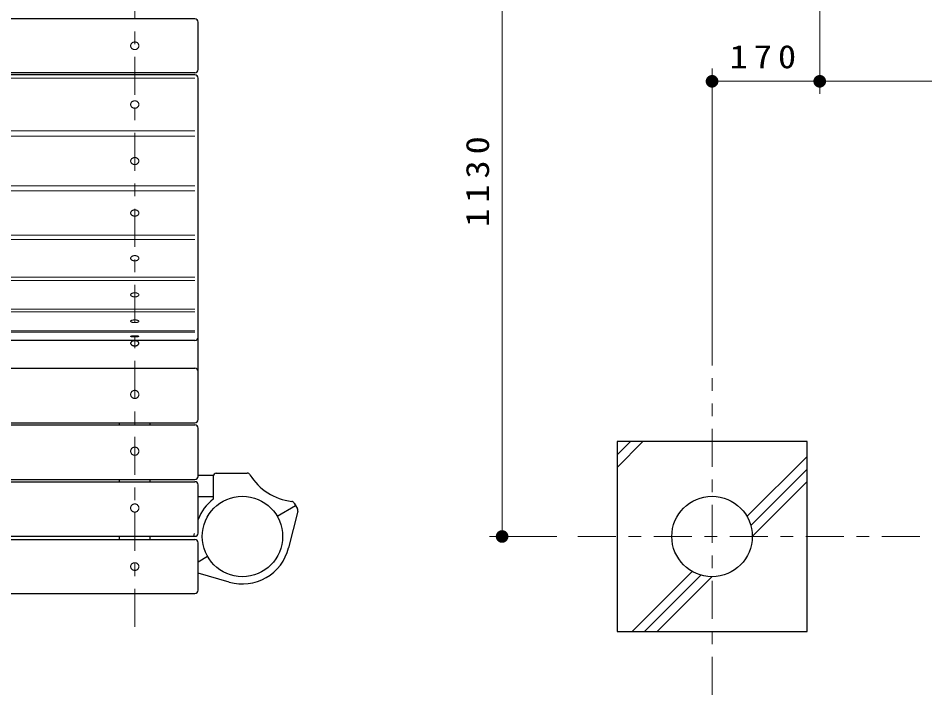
# Model space of a CAD drawing. Units: millimetres on the paper, scale 1:20. Extents: x -365 to 0, y -26 to 257.
# Drawn here: x -247.1 to -175.6, y 169.1 to 222.5 of the extents above; entities that cross this region are included whole.
import ezdxf

# ---------------------------------------------------------------- set-up
doc = ezdxf.new("R2010")
doc.units = ezdxf.units.MM
doc.linetypes.add('USER2', pattern=[6, 3, -1, 1, -1])
doc.layers.add('1_20', color=7, linetype='Continuous', lineweight=25)
doc.styles.add('ＭＳ ゴシック', font='')
doc.styles.get('ＭＳ ゴシック').set_extended_font_data('MS Gothic')

# ---------------------------------------------------------------- blocks, each defined once
blk = doc.blocks.new('filled_dot')
at = {"color": 0, "linetype": 'Continuous', "lineweight": -2, "const_width": 1.25}
blk.add_lwpolyline([(-0.625, 0, 1), (0.625, 0, 1)], format="xyb", close=True, dxfattribs=at)

msp = doc.modelspace()

# ---------------------------------------------------------------- linework, layer by layer
at = {"layer": '1_20', "linetype": 'USER2', "lineweight": 13}
for p, q in [((-237.944, 174.461), (-237.944, 243.291)), ((-192.372, 169.1), (-192.372, 194.1)), ((-202.969, 181.6), (-100.225, 181.6))]:
    msp.add_line(p, q, dxfattribs=at)
at = {"layer": '1_20', "lineweight": 13}
for p, q in [((-208.946, 181.6), (-208.946, 238.1)), ((-183.872, 224.6), (-183.872, 216.525)), ((-192.372, 195.1), (-192.372, 218.525)), ((-192.372, 217.525), (-183.872, 217.525)), ((-118.872, 217.525), (-183.872, 217.525)), ((-199.872, 189.037), (-199.808, 189.1)), ((-199.872, 188.047), (-198.819, 189.1)), ((-199.872, 187.057), (-197.829, 189.1)), ((-189.614, 183.173), (-184.872, 187.915)), ((-189.32, 182.477), (-184.872, 186.925)), ((-189.197, 181.61), (-184.872, 185.935)), ((-204.634, 181.6), (-209.946, 181.6)), ((-198.686, 174.1), (-193.944, 178.842)), ((-197.696, 174.1), (-193.248, 178.549)), ((-196.707, 174.1), (-192.382, 178.425))]:
    msp.add_line(p, q, dxfattribs=at)
at = {"layer": '1_20', "color": 40}
for p, q in [((-233.194, 222.455), (-307.694, 222.455)), ((-232.944, 218.456), (-232.944, 222.205)), ((-233.194, 218.206), (-307.694, 218.206)), ((-233.194, 218.032), (-307.694, 218.032)), ((-232.944, 190.829), (-232.944, 217.782)), ((-233.194, 197.063), (-307.694, 197.063)), ((-270.444, 194.889), (-233.194, 194.889)), ((-270.444, 190.579), (-233.194, 190.579)), ((-270.444, 190.407), (-233.194, 190.407)), ((-232.944, 186.347), (-232.944, 190.157)), ((-270.444, 186.097), (-233.194, 186.097)), ((-270.444, 185.924), (-233.194, 185.924)), ((-232.944, 181.863), (-232.944, 185.674)), ((-270.444, 181.613), (-233.194, 181.613)), ((-270.444, 181.351), (-233.194, 181.351)), ((-232.944, 177.351), (-232.944, 181.101)), ((-270.444, 177.101), (-233.194, 177.101))]:
    msp.add_line(p, q, dxfattribs=at)
at = {"layer": '1_20', "color": 40, "lineweight": 13}
for p, q in [((-233.194, 217.784), (-307.694, 217.784)), ((-233.194, 213.605), (-307.694, 213.605)), ((-233.194, 213.199), (-307.694, 213.199)), ((-233.194, 209.265), (-307.694, 209.265)), ((-233.194, 208.892), (-307.694, 208.892)), ((-233.194, 205.369), (-307.694, 205.369)), ((-233.194, 205.044), (-307.694, 205.044)), ((-233.194, 202.078), (-307.694, 202.078)), ((-233.194, 201.815), (-307.694, 201.815)), ((-233.194, 199.532), (-307.694, 199.532)), ((-233.194, 199.342), (-307.694, 199.342)), ((-233.194, 197.836), (-307.694, 197.836)), ((-233.194, 197.728), (-307.694, 197.728))]:
    msp.add_line(p, q, dxfattribs=at)
at = {"layer": '1_20'}
for p, q in [((-239.159, 190.42), (-239.159, 190.591)), ((-236.729, 190.42), (-236.729, 190.591)), ((-184.872, 189.1), (-199.872, 189.1)), ((-199.872, 189.1), (-199.872, 174.1)), ((-184.872, 174.1), (-184.872, 189.1)), ((-239.159, 185.931), (-239.159, 186.104)), ((-236.729, 185.931), (-236.729, 186.104)), ((-232.944, 186.45), (-231.754, 186.45)), ((-231.754, 186.348), (-231.754, 184.554)), ((-231.504, 186.598), (-229.065, 186.598)), ((-232.944, 184.75), (-231.754, 184.75)), ((-225.244, 184.025), (-226.694, 183.188)), ((-225.37, 184.242), (-225.1, 183.775)), ((-225.08, 183.602), (-225.805, 180.693)), ((-233.248, 181.845), (-233.303, 181.623)), ((-239.159, 181.362), (-239.159, 181.584)), ((-236.729, 181.362), (-236.729, 181.584)), ((-232.194, 180.013), (-232.944, 179.58)), ((-230.478, 177.996), (-232.944, 178.703)), ((-199.872, 174.1), (-184.872, 174.1))]:
    msp.add_line(p, q, dxfattribs=at)
at = {"layer": '1_20', "lineweight": 13}
for points in [[(-238.269, 220.33), (-238.268, 220.304), (-238.264, 220.278), (-238.258, 220.252), (-238.249, 220.227), (-238.238, 220.203), (-238.225, 220.18), (-238.21, 220.158), (-238.193, 220.137), (-238.174, 220.118), (-238.153, 220.1), (-238.13, 220.084), (-238.106, 220.07), (-238.081, 220.058), (-238.055, 220.048), (-238.028, 220.04), (-238, 220.035), (-237.972, 220.031), (-237.944, 220.03), (-237.916, 220.031), (-237.888, 220.035), (-237.86, 220.04), (-237.833, 220.048), (-237.807, 220.058), (-237.781, 220.07), (-237.758, 220.084), (-237.735, 220.1), (-237.714, 220.118), (-237.695, 220.137), (-237.678, 220.158), (-237.662, 220.18), (-237.649, 220.203), (-237.639, 220.227), (-237.63, 220.252), (-237.624, 220.278), (-237.62, 220.304), (-237.619, 220.33), (-237.62, 220.356), (-237.624, 220.382), (-237.63, 220.408), (-237.639, 220.433), (-237.649, 220.457), (-237.662, 220.48), (-237.678, 220.502), (-237.695, 220.523), (-237.714, 220.542), (-237.735, 220.56), (-237.758, 220.576), (-237.781, 220.59), (-237.807, 220.602), (-237.833, 220.612), (-237.86, 220.62), (-237.888, 220.625), (-237.916, 220.629), (-237.944, 220.63), (-237.972, 220.629), (-238, 220.625), (-238.028, 220.62), (-238.055, 220.612), (-238.081, 220.602), (-238.106, 220.59), (-238.13, 220.576), (-238.153, 220.56), (-238.174, 220.542), (-238.193, 220.523), (-238.21, 220.502), (-238.225, 220.48), (-238.238, 220.457), (-238.249, 220.433), (-238.258, 220.408), (-238.264, 220.382), (-238.268, 220.356)], [(-238.269, 215.694), (-238.268, 215.669), (-238.264, 215.643), (-238.258, 215.618), (-238.249, 215.593), (-238.238, 215.57), (-238.225, 215.547), (-238.21, 215.525), (-238.193, 215.505), (-238.174, 215.486), (-238.153, 215.468), (-238.13, 215.453), (-238.106, 215.439), (-238.081, 215.427), (-238.055, 215.417), (-238.028, 215.409), (-238, 215.404), (-237.972, 215.4), (-237.944, 215.399), (-237.916, 215.4), (-237.888, 215.404), (-237.86, 215.409), (-237.833, 215.417), (-237.807, 215.427), (-237.781, 215.439), (-237.758, 215.453), (-237.735, 215.468), (-237.714, 215.486), (-237.695, 215.505), (-237.678, 215.525), (-237.662, 215.547), (-237.649, 215.57), (-237.639, 215.593), (-237.63, 215.618), (-237.624, 215.643), (-237.62, 215.669), (-237.619, 215.694), (-237.62, 215.72), (-237.624, 215.745), (-237.63, 215.771), (-237.639, 215.795), (-237.649, 215.819), (-237.662, 215.842), (-237.678, 215.863), (-237.695, 215.884), (-237.714, 215.903), (-237.735, 215.92), (-237.758, 215.936), (-237.781, 215.95), (-237.807, 215.962), (-237.833, 215.971), (-237.86, 215.979), (-237.888, 215.985), (-237.916, 215.988), (-237.944, 215.989), (-237.972, 215.988), (-238, 215.985), (-238.028, 215.979), (-238.055, 215.971), (-238.081, 215.962), (-238.106, 215.95), (-238.13, 215.936), (-238.153, 215.92), (-238.174, 215.903), (-238.193, 215.884), (-238.21, 215.863), (-238.225, 215.842), (-238.238, 215.819), (-238.249, 215.795), (-238.258, 215.771), (-238.264, 215.745), (-238.268, 215.72)], [(-238.269, 211.232), (-238.268, 211.208), (-238.264, 211.184), (-238.258, 211.16), (-238.249, 211.137), (-238.238, 211.115), (-238.225, 211.093), (-238.21, 211.073), (-238.193, 211.054), (-238.174, 211.036), (-238.153, 211.019), (-238.13, 211.005), (-238.106, 210.992), (-238.081, 210.98), (-238.055, 210.971), (-238.028, 210.964), (-238, 210.959), (-237.972, 210.955), (-237.944, 210.954), (-237.916, 210.955), (-237.888, 210.959), (-237.86, 210.964), (-237.833, 210.971), (-237.807, 210.98), (-237.781, 210.992), (-237.758, 211.005), (-237.735, 211.019), (-237.714, 211.036), (-237.695, 211.054), (-237.678, 211.073), (-237.662, 211.093), (-237.649, 211.115), (-237.639, 211.137), (-237.63, 211.16), (-237.624, 211.184), (-237.62, 211.208), (-237.619, 211.232), (-237.62, 211.256), (-237.624, 211.28), (-237.63, 211.304), (-237.639, 211.327), (-237.649, 211.349), (-237.662, 211.371), (-237.678, 211.391), (-237.695, 211.41), (-237.714, 211.428), (-237.735, 211.445), (-237.758, 211.459), (-237.781, 211.472), (-237.807, 211.484), (-237.833, 211.493), (-237.86, 211.5), (-237.888, 211.505), (-237.916, 211.509), (-237.944, 211.51), (-237.972, 211.509), (-238, 211.505), (-238.028, 211.5), (-238.055, 211.493), (-238.081, 211.484), (-238.106, 211.472), (-238.13, 211.459), (-238.153, 211.445), (-238.174, 211.428), (-238.193, 211.41), (-238.21, 211.391), (-238.225, 211.371), (-238.238, 211.349), (-238.249, 211.327), (-238.258, 211.304), (-238.264, 211.28), (-238.268, 211.256)], [(-238.269, 207.13), (-238.268, 207.109), (-238.264, 207.087), (-238.258, 207.066), (-238.249, 207.045), (-238.238, 207.025), (-238.225, 207.006), (-238.21, 206.988), (-238.193, 206.97), (-238.174, 206.954), (-238.153, 206.94), (-238.13, 206.927), (-238.106, 206.915), (-238.081, 206.905), (-238.055, 206.897), (-238.028, 206.89), (-238, 206.885), (-237.972, 206.882), (-237.944, 206.882), (-237.916, 206.882), (-237.888, 206.885), (-237.86, 206.89), (-237.833, 206.897), (-237.807, 206.905), (-237.781, 206.915), (-237.758, 206.927), (-237.735, 206.94), (-237.714, 206.954), (-237.695, 206.97), (-237.678, 206.988), (-237.662, 207.006), (-237.649, 207.025), (-237.639, 207.045), (-237.63, 207.066), (-237.624, 207.087), (-237.62, 207.109), (-237.619, 207.13), (-237.62, 207.152), (-237.624, 207.173), (-237.63, 207.195), (-237.639, 207.215), (-237.649, 207.235), (-237.662, 207.255), (-237.678, 207.273), (-237.695, 207.29), (-237.714, 207.306), (-237.735, 207.321), (-237.758, 207.334), (-237.781, 207.346), (-237.807, 207.356), (-237.833, 207.364), (-237.86, 207.37), (-237.888, 207.375), (-237.916, 207.378), (-237.944, 207.379), (-237.972, 207.378), (-238, 207.375), (-238.028, 207.37), (-238.055, 207.364), (-238.081, 207.356), (-238.106, 207.346), (-238.13, 207.334), (-238.153, 207.321), (-238.174, 207.306), (-238.193, 207.29), (-238.21, 207.273), (-238.225, 207.255), (-238.238, 207.235), (-238.249, 207.215), (-238.258, 207.195), (-238.264, 207.173), (-238.268, 207.152)], [(-238.269, 203.561), (-238.268, 203.543), (-238.264, 203.525), (-238.258, 203.507), (-238.249, 203.489), (-238.238, 203.472), (-238.225, 203.456), (-238.21, 203.441), (-238.193, 203.426), (-238.174, 203.413), (-238.153, 203.401), (-238.13, 203.389), (-238.106, 203.38), (-238.081, 203.371), (-238.055, 203.364), (-238.028, 203.359), (-238, 203.355), (-237.972, 203.352), (-237.944, 203.352), (-237.916, 203.352), (-237.888, 203.355), (-237.86, 203.359), (-237.833, 203.364), (-237.807, 203.371), (-237.781, 203.38), (-237.758, 203.389), (-237.735, 203.401), (-237.714, 203.413), (-237.695, 203.426), (-237.678, 203.441), (-237.662, 203.456), (-237.649, 203.472), (-237.639, 203.489), (-237.63, 203.507), (-237.624, 203.525), (-237.62, 203.543), (-237.619, 203.561), (-237.62, 203.579), (-237.624, 203.597), (-237.63, 203.615), (-237.639, 203.632), (-237.649, 203.649), (-237.662, 203.666), (-237.678, 203.681), (-237.695, 203.695), (-237.714, 203.709), (-237.735, 203.721), (-237.758, 203.732), (-237.781, 203.742), (-237.807, 203.751), (-237.833, 203.758), (-237.86, 203.763), (-237.888, 203.767), (-237.916, 203.769), (-237.944, 203.77), (-237.972, 203.769), (-238, 203.767), (-238.028, 203.763), (-238.055, 203.758), (-238.081, 203.751), (-238.106, 203.742), (-238.13, 203.732), (-238.153, 203.721), (-238.174, 203.709), (-238.193, 203.695), (-238.21, 203.681), (-238.225, 203.666), (-238.238, 203.649), (-238.249, 203.632), (-238.258, 203.615), (-238.264, 203.597), (-238.268, 203.579)], [(-238.269, 200.674), (-238.268, 200.66), (-238.264, 200.646), (-238.258, 200.632), (-238.249, 200.618), (-238.238, 200.605), (-238.225, 200.593), (-238.21, 200.581), (-238.193, 200.57), (-238.174, 200.56), (-238.153, 200.55), (-238.13, 200.542), (-238.106, 200.534), (-238.081, 200.527), (-238.055, 200.522), (-238.028, 200.518), (-238, 200.515), (-237.972, 200.513), (-237.944, 200.512), (-237.916, 200.513), (-237.888, 200.515), (-237.86, 200.518), (-237.833, 200.522), (-237.807, 200.527), (-237.781, 200.534), (-237.758, 200.542), (-237.735, 200.55), (-237.714, 200.56), (-237.695, 200.57), (-237.678, 200.581), (-237.662, 200.593), (-237.649, 200.605), (-237.639, 200.618), (-237.63, 200.632), (-237.624, 200.646), (-237.62, 200.66), (-237.619, 200.674), (-237.62, 200.688), (-237.624, 200.702), (-237.63, 200.715), (-237.639, 200.729), (-237.649, 200.742), (-237.662, 200.754), (-237.678, 200.766), (-237.695, 200.777), (-237.714, 200.788), (-237.735, 200.797), (-237.758, 200.806), (-237.781, 200.813), (-237.807, 200.82), (-237.833, 200.825), (-237.86, 200.829), (-237.888, 200.832), (-237.916, 200.834), (-237.944, 200.835), (-237.972, 200.834), (-238, 200.832), (-238.028, 200.829), (-238.055, 200.825), (-238.081, 200.82), (-238.106, 200.813), (-238.13, 200.806), (-238.153, 200.797), (-238.174, 200.788), (-238.193, 200.777), (-238.21, 200.766), (-238.225, 200.754), (-238.238, 200.742), (-238.249, 200.729), (-238.258, 200.715), (-238.264, 200.702), (-238.268, 200.688)], [(-238.269, 198.589), (-238.268, 198.58), (-238.264, 198.571), (-238.258, 198.562), (-238.249, 198.553), (-238.238, 198.544), (-238.225, 198.536), (-238.21, 198.528), (-238.193, 198.521), (-238.174, 198.514), (-238.153, 198.508), (-238.13, 198.502), (-238.106, 198.497), (-238.081, 198.493), (-238.055, 198.489), (-238.028, 198.487), (-238, 198.485), (-237.972, 198.483), (-237.944, 198.483), (-237.916, 198.483), (-237.888, 198.485), (-237.86, 198.487), (-237.833, 198.489), (-237.807, 198.493), (-237.781, 198.497), (-237.758, 198.502), (-237.735, 198.508), (-237.714, 198.514), (-237.695, 198.521), (-237.678, 198.528), (-237.662, 198.536), (-237.649, 198.544), (-237.639, 198.553), (-237.63, 198.562), (-237.624, 198.571), (-237.62, 198.58), (-237.619, 198.589), (-237.62, 198.599), (-237.624, 198.608), (-237.63, 198.617), (-237.639, 198.626), (-237.649, 198.634), (-237.662, 198.642), (-237.678, 198.65), (-237.695, 198.658), (-237.714, 198.664), (-237.735, 198.671), (-237.758, 198.676), (-237.781, 198.681), (-237.807, 198.686), (-237.833, 198.689), (-237.86, 198.692), (-237.888, 198.694), (-237.916, 198.695), (-237.944, 198.696), (-237.972, 198.695), (-238, 198.694), (-238.028, 198.692), (-238.055, 198.689), (-238.081, 198.686), (-238.106, 198.681), (-238.13, 198.676), (-238.153, 198.671), (-238.174, 198.664), (-238.193, 198.658), (-238.21, 198.65), (-238.225, 198.642), (-238.238, 198.634), (-238.249, 198.626), (-238.258, 198.617), (-238.264, 198.608), (-238.268, 198.599)], [(-238.269, 197.395), (-238.268, 197.391), (-238.264, 197.387), (-238.258, 197.383), (-238.249, 197.379), (-238.238, 197.375), (-238.225, 197.372), (-238.21, 197.368), (-238.193, 197.365), (-238.174, 197.362), (-238.153, 197.359), (-238.13, 197.357), (-238.106, 197.355), (-238.081, 197.353), (-238.055, 197.351), (-238.028, 197.35), (-238, 197.349), (-237.972, 197.349), (-237.944, 197.348), (-237.916, 197.349), (-237.888, 197.349), (-237.86, 197.35), (-237.833, 197.351), (-237.807, 197.353), (-237.781, 197.355), (-237.758, 197.357), (-237.735, 197.359), (-237.714, 197.362), (-237.695, 197.365), (-237.678, 197.368), (-237.662, 197.372), (-237.649, 197.375), (-237.639, 197.379), (-237.63, 197.383), (-237.624, 197.387), (-237.62, 197.391), (-237.619, 197.395), (-237.62, 197.399), (-237.624, 197.403), (-237.63, 197.407), (-237.639, 197.411), (-237.649, 197.415), (-237.662, 197.419), (-237.678, 197.422), (-237.695, 197.425), (-237.714, 197.429), (-237.735, 197.431), (-237.758, 197.434), (-237.781, 197.436), (-237.807, 197.438), (-237.833, 197.439), (-237.86, 197.441), (-237.888, 197.442), (-237.916, 197.442), (-237.944, 197.442), (-237.972, 197.442), (-238, 197.442), (-238.028, 197.441), (-238.055, 197.439), (-238.081, 197.438), (-238.106, 197.436), (-238.13, 197.434), (-238.153, 197.431), (-238.174, 197.429), (-238.193, 197.425), (-238.21, 197.422), (-238.225, 197.419), (-238.238, 197.415), (-238.249, 197.411), (-238.258, 197.407), (-238.264, 197.403), (-238.268, 197.399)], [(-237.619, 192.814), (-237.62, 192.842), (-237.624, 192.87), (-237.63, 192.898), (-237.639, 192.925), (-237.649, 192.951), (-237.662, 192.976), (-237.678, 193), (-237.695, 193.022), (-237.714, 193.043), (-237.735, 193.062), (-237.758, 193.079), (-237.781, 193.095), (-237.807, 193.108), (-237.833, 193.118), (-237.86, 193.127), (-237.888, 193.133), (-237.916, 193.137), (-237.944, 193.138), (-237.972, 193.137), (-238, 193.133), (-238.028, 193.127), (-238.055, 193.118), (-238.081, 193.108), (-238.106, 193.095), (-238.13, 193.079), (-238.153, 193.062), (-238.174, 193.043), (-238.193, 193.022), (-238.21, 193), (-238.225, 192.976), (-238.238, 192.951), (-238.249, 192.925), (-238.258, 192.898), (-238.264, 192.87), (-238.268, 192.842), (-238.269, 192.814), (-238.268, 192.786), (-238.264, 192.758), (-238.258, 192.73), (-238.249, 192.703), (-238.238, 192.677), (-238.225, 192.652), (-238.21, 192.628), (-238.193, 192.606), (-238.174, 192.585), (-238.153, 192.566), (-238.13, 192.549), (-238.106, 192.534), (-238.081, 192.521), (-238.055, 192.51), (-238.028, 192.501), (-238, 192.495), (-237.972, 192.492), (-237.944, 192.49), (-237.916, 192.492), (-237.888, 192.495), (-237.86, 192.501), (-237.833, 192.51), (-237.807, 192.521), (-237.781, 192.534), (-237.758, 192.549), (-237.735, 192.566), (-237.714, 192.585), (-237.695, 192.606), (-237.678, 192.628), (-237.662, 192.652), (-237.649, 192.677), (-237.639, 192.703), (-237.63, 192.73), (-237.624, 192.758), (-237.62, 192.786)], [(-237.619, 188.331), (-237.62, 188.36), (-237.624, 188.388), (-237.63, 188.415), (-237.639, 188.442), (-237.649, 188.468), (-237.662, 188.493), (-237.678, 188.517), (-237.695, 188.539), (-237.714, 188.56), (-237.735, 188.579), (-237.758, 188.596), (-237.781, 188.612), (-237.807, 188.625), (-237.833, 188.636), (-237.86, 188.644), (-237.888, 188.65), (-237.916, 188.654), (-237.944, 188.655), (-237.972, 188.654), (-238, 188.65), (-238.028, 188.644), (-238.055, 188.636), (-238.081, 188.625), (-238.106, 188.612), (-238.13, 188.596), (-238.153, 188.579), (-238.174, 188.56), (-238.193, 188.539), (-238.21, 188.517), (-238.225, 188.493), (-238.238, 188.468), (-238.249, 188.442), (-238.258, 188.415), (-238.264, 188.388), (-238.268, 188.36), (-238.269, 188.331), (-238.268, 188.303), (-238.264, 188.275), (-238.258, 188.247), (-238.249, 188.221), (-238.238, 188.194), (-238.225, 188.169), (-238.21, 188.146), (-238.193, 188.123), (-238.174, 188.102), (-238.153, 188.083), (-238.13, 188.066), (-238.106, 188.051), (-238.081, 188.038), (-238.055, 188.027), (-238.028, 188.019), (-238, 188.012), (-237.972, 188.009), (-237.944, 188.008), (-237.916, 188.009), (-237.888, 188.012), (-237.86, 188.019), (-237.833, 188.027), (-237.807, 188.038), (-237.781, 188.051), (-237.758, 188.066), (-237.735, 188.083), (-237.714, 188.102), (-237.695, 188.123), (-237.678, 188.146), (-237.662, 188.169), (-237.649, 188.194), (-237.639, 188.221), (-237.63, 188.247), (-237.624, 188.275), (-237.62, 188.303)], [(-237.619, 183.848), (-237.62, 183.877), (-237.624, 183.905), (-237.63, 183.932), (-237.639, 183.959), (-237.649, 183.985), (-237.662, 184.01), (-237.678, 184.034), (-237.695, 184.057), (-237.714, 184.077), (-237.735, 184.096), (-237.758, 184.114), (-237.781, 184.129), (-237.807, 184.142), (-237.833, 184.153), (-237.86, 184.161), (-237.888, 184.167), (-237.916, 184.171), (-237.944, 184.172), (-237.972, 184.171), (-238, 184.167), (-238.028, 184.161), (-238.055, 184.153), (-238.081, 184.142), (-238.106, 184.129), (-238.13, 184.114), (-238.153, 184.096), (-238.174, 184.077), (-238.193, 184.057), (-238.21, 184.034), (-238.225, 184.01), (-238.238, 183.985), (-238.249, 183.959), (-238.258, 183.932), (-238.264, 183.905), (-238.268, 183.877), (-238.269, 183.848), (-238.268, 183.82), (-238.264, 183.792), (-238.258, 183.765), (-238.249, 183.738), (-238.238, 183.712), (-238.225, 183.687), (-238.21, 183.663), (-238.193, 183.64), (-238.174, 183.62), (-238.153, 183.6), (-238.13, 183.583), (-238.106, 183.568), (-238.081, 183.555), (-238.055, 183.544), (-238.028, 183.536), (-238, 183.53), (-237.972, 183.526), (-237.944, 183.525), (-237.916, 183.526), (-237.888, 183.53), (-237.86, 183.536), (-237.833, 183.544), (-237.807, 183.555), (-237.781, 183.568), (-237.758, 183.583), (-237.735, 183.6), (-237.714, 183.62), (-237.695, 183.64), (-237.678, 183.663), (-237.662, 183.687), (-237.649, 183.712), (-237.639, 183.738), (-237.63, 183.765), (-237.624, 183.792), (-237.62, 183.82)], [(-237.619, 179.226), (-237.62, 179.253), (-237.624, 179.279), (-237.63, 179.305), (-237.639, 179.331), (-237.649, 179.355), (-237.662, 179.379), (-237.678, 179.401), (-237.695, 179.423), (-237.714, 179.442), (-237.735, 179.46), (-237.758, 179.476), (-237.781, 179.491), (-237.807, 179.503), (-237.833, 179.513), (-237.86, 179.521), (-237.888, 179.527), (-237.916, 179.53), (-237.944, 179.532), (-237.972, 179.53), (-238, 179.527), (-238.028, 179.521), (-238.055, 179.513), (-238.081, 179.503), (-238.106, 179.491), (-238.13, 179.476), (-238.153, 179.46), (-238.174, 179.442), (-238.193, 179.423), (-238.21, 179.401), (-238.225, 179.379), (-238.238, 179.355), (-238.249, 179.331), (-238.258, 179.305), (-238.264, 179.279), (-238.268, 179.253), (-238.269, 179.226), (-238.268, 179.2), (-238.264, 179.173), (-238.258, 179.147), (-238.249, 179.122), (-238.238, 179.097), (-238.225, 179.074), (-238.21, 179.051), (-238.193, 179.03), (-238.174, 179.01), (-238.153, 178.992), (-238.13, 178.976), (-238.106, 178.962), (-238.081, 178.949), (-238.055, 178.939), (-238.028, 178.931), (-238, 178.925), (-237.972, 178.922), (-237.944, 178.921), (-237.916, 178.922), (-237.888, 178.925), (-237.86, 178.931), (-237.833, 178.939), (-237.807, 178.949), (-237.781, 178.962), (-237.758, 178.976), (-237.735, 178.992), (-237.714, 179.01), (-237.695, 179.03), (-237.678, 179.051), (-237.662, 179.074), (-237.649, 179.097), (-237.639, 179.122), (-237.63, 179.147), (-237.624, 179.173), (-237.62, 179.2)]]:
    msp.add_lwpolyline(points, close=True, dxfattribs=at)
at = {"layer": '1_20'}
msp.add_lwpolyline([(-238.269, 196.852), (-238.268, 196.834), (-238.264, 196.816), (-238.258, 196.799), (-238.249, 196.782), (-238.238, 196.766), (-238.225, 196.75), (-238.21, 196.735), (-238.193, 196.721), (-238.174, 196.708), (-238.153, 196.696), (-238.13, 196.685), (-238.106, 196.675), (-238.081, 196.667), (-238.055, 196.66), (-238.028, 196.655), (-238, 196.651), (-237.972, 196.649), (-237.944, 196.648), (-237.916, 196.649), (-237.888, 196.651), (-237.86, 196.655), (-237.833, 196.66), (-237.807, 196.667), (-237.781, 196.675), (-237.758, 196.685), (-237.735, 196.696), (-237.714, 196.708), (-237.695, 196.721), (-237.678, 196.735), (-237.662, 196.75), (-237.649, 196.766), (-237.639, 196.782), (-237.63, 196.799), (-237.624, 196.816), (-237.62, 196.834), (-237.619, 196.852), (-237.62, 196.869), (-237.624, 196.887), (-237.63, 196.904), (-237.639, 196.921), (-237.649, 196.938), (-237.662, 196.954), (-237.678, 196.969), (-237.695, 196.983), (-237.714, 196.996), (-237.735, 197.008), (-237.758, 197.019), (-237.781, 197.028), (-237.807, 197.036), (-237.833, 197.043), (-237.86, 197.049), (-237.888, 197.052), (-237.916, 197.055), (-237.944, 197.056), (-237.972, 197.055), (-238, 197.052), (-238.028, 197.049), (-238.055, 197.043), (-238.081, 197.036), (-238.106, 197.028), (-238.13, 197.019), (-238.153, 197.008), (-238.174, 196.996), (-238.193, 196.983), (-238.21, 196.969), (-238.225, 196.954), (-238.238, 196.938), (-238.249, 196.921), (-238.258, 196.904), (-238.264, 196.887), (-238.268, 196.869)], close=True, dxfattribs=at)
for centre in [(-229.444, 181.6), (-192.372, 181.6)]:
    msp.add_circle(centre, 3.175, dxfattribs=at)
at = {"layer": '1_20', "color": 40}
for centre, start, end in [((-233.194, 222.205), 0, 90), ((-233.194, 218.456), 270, 0), ((-233.194, 217.782), 0, 90), ((-233.194, 197.313), 270, 0), ((-233.194, 194.639), 0, 90), ((-233.194, 190.829), 270, 0), ((-233.194, 190.157), 0, 90), ((-233.194, 186.347), 270, 0), ((-233.194, 185.674), 0, 90), ((-233.194, 181.863), 270, 0), ((-233.194, 181.101), 0, 90), ((-233.194, 177.351), 270, 0)]:
    msp.add_arc(centre, 0.25, start, end, dxfattribs=at)
at = {"layer": '1_20'}
for centre, radius, start, end in [((-231.504, 186.348), 0.25, 90, 180), ((-229.065, 186.348), 0.25, 31.74381, 90), ((-224.996, 188.865), 4.535, 211.74382, 262.91388), ((-229.444, 181.6), 3.75, 128.02508, 158.96054), ((-225.586, 184.117), 0.25, 30, 82.91388), ((-225.323, 183.662), 0.25, 346.00039, 30.00039), ((-229.444, 181.6), 3.75, 254.00039, 346.00039)]:
    msp.add_arc(centre, radius, start, end, dxfattribs=at)

# ---------------------------------------------------------------- block references
at = {"layer": '1_20', "lineweight": 13, "xscale": 0.4, "yscale": 0.4}
for p in [(-192.372, 217.525), (-183.872, 217.525)]:
    msp.add_blockref('filled_dot', p, dxfattribs=at)
for p, rotation in [((-183.872, 217.525), 180), ((-208.946, 181.6), 90)]:
    msp.add_blockref('filled_dot', p, dxfattribs=dict(at, rotation=rotation))

# ---------------------------------------------------------------- texts
at = {"layer": '1_20', "insert": (-188.122, 218.525), "char_height": 1.833, "attachment_point": 8, "style": 'ＭＳ ゴシック'}
msp.add_mtext('\\T1.33;\\W1.15;170', dxfattribs=at)
at = {"layer": '1_20', "insert": (-209.946, 209.85), "char_height": 1.833, "attachment_point": 8, "rotation": 90, "style": 'ＭＳ ゴシック'}
msp.add_mtext('\\T1.33;\\W1.15;1130', dxfattribs=at)

doc.saveas('drawing.dxf')
